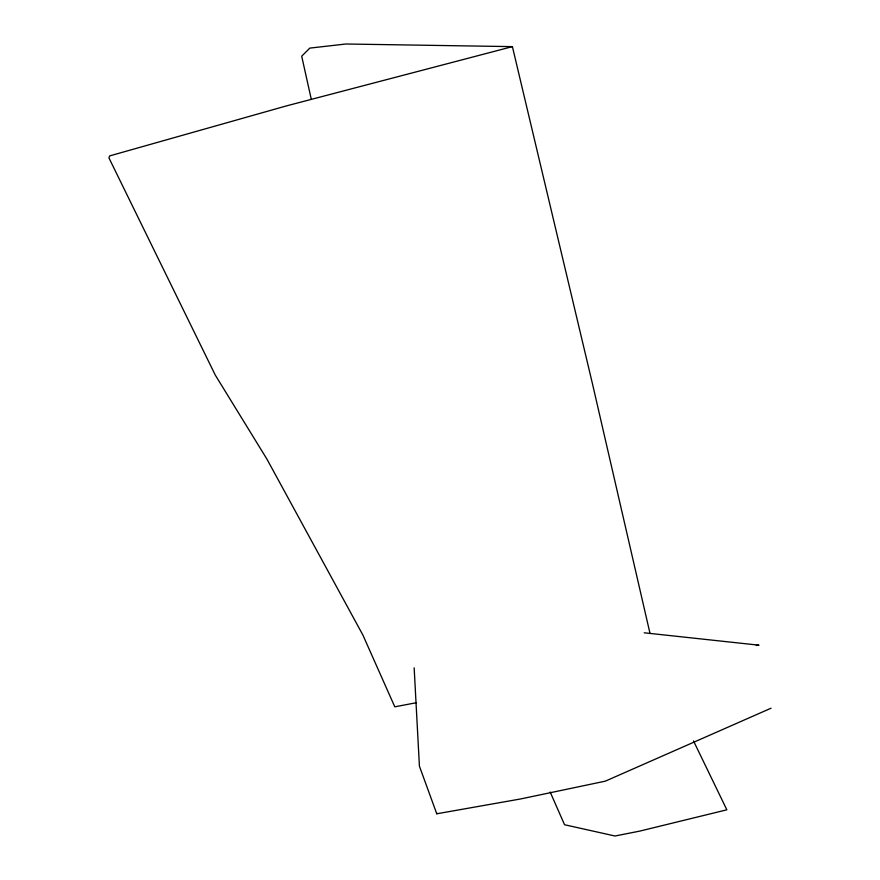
<?xml version="1.0" encoding="UTF-8"?>
<svg xmlns="http://www.w3.org/2000/svg" width="880" height="880" viewBox="0 0 880 880"><rect width="100%" height="100%" fill="white"/><g stroke="black" fill="none" stroke-linecap="round" stroke-linejoin="round"><path stroke-width="1.32" d="M771.078 708.191L605.297 781.165L520.41 798.996L436.766 813.791L419.419 766.205L414.161 667.821M650.034 633.534L592.328 383.207L512.402 46.629L286.418 105.908L109.67 155.903L108.922 157.861L215.27 375.067L266.948 459.151L362.879 635.019L394.79 706.816L416.273 702.735M756.294 645.458L759.011 645.194L644.204 632.797M512.402 46.629L345.906 44L309.826 48.103L301.697 56.199L311.289 99.33M693.506 740.938L726.847 809.809L639.771 831.105L614.999 836L564.553 824.736L550.176 792.044M436.711 812.856L436.766 813.791"/></g></svg>
